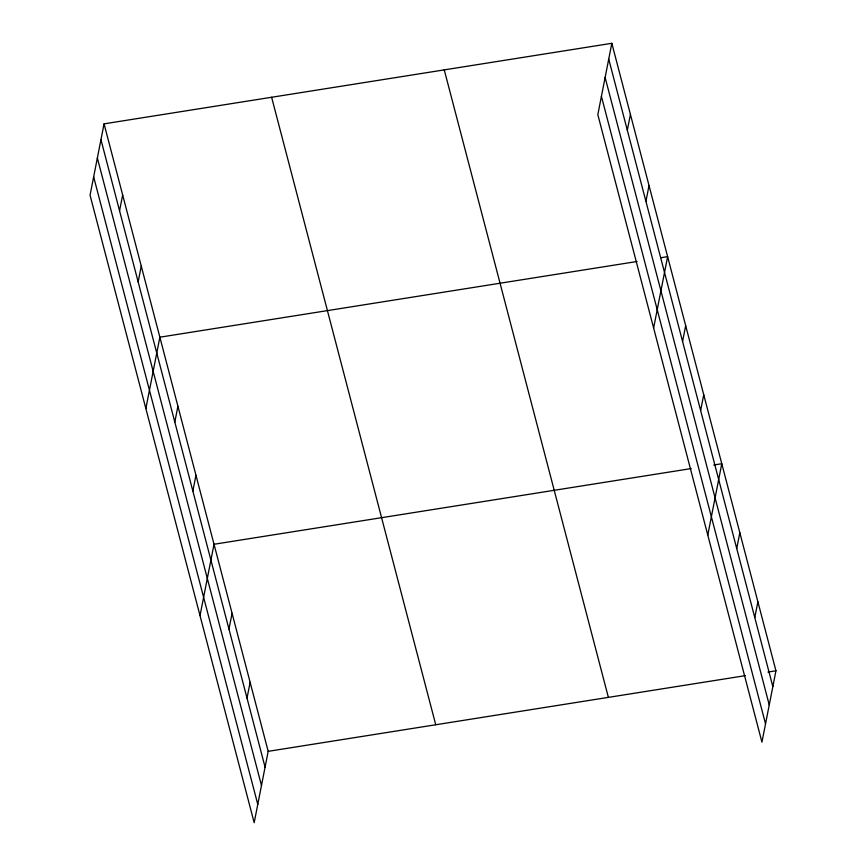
<?xml version="1.0" encoding="UTF-8"?>
<svg xmlns="http://www.w3.org/2000/svg" width="866" height="866" viewBox="0 0 866 866"><rect width="100%" height="100%" fill="white"/><g stroke="black" fill="none" stroke-linecap="round" stroke-linejoin="round"><path stroke-width="1.3" d="M104.061 123.849L90.053 195.207L254.182 822.7L268.179 751.342L104.061 123.849L611.818 43.3L775.947 670.793L761.939 742.151L597.821 114.658L611.818 43.3M119.551 210.784L122.658 194.969M138.159 281.894L141.255 266.079M145.856 408.557L159.864 337.199L637.04 261.5M174.813 422.034L177.909 406.219M192.858 491.065L195.965 475.239M200.014 615.629L214.021 544.27L691.198 468.571M228.97 629.106L232.077 613.29M247.026 698.137L250.122 682.311M627.32 130.236L630.426 114.42M645.917 201.345L649.024 185.53M653.624 328.008L667.621 256.65L660.975 257.7M682.57 341.485L685.677 325.67M700.626 410.516L703.733 394.69M707.782 535.08L721.779 463.721L713.8 464.988M736.728 548.557L739.835 532.742M754.784 617.588L757.891 601.762M268.179 751.342L745.355 675.642M767.958 672.059L775.947 670.793M608.722 59.115L772.84 686.608M605.118 77.453L769.246 704.935M601.415 96.332L765.533 723.824M444.258 69.886L608.376 697.368M271.621 97.263L435.739 724.755M100.954 139.664L265.072 767.157M97.36 158.002L261.478 785.484M93.658 176.881L257.776 804.373"/></g></svg>
